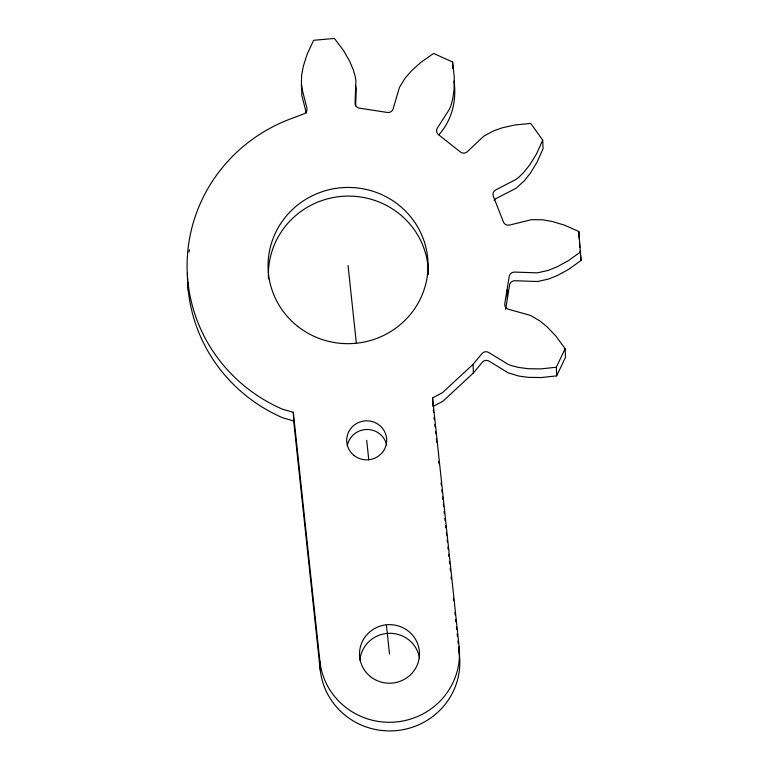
<?xml version="1.0" encoding="UTF-8"?>
<svg xmlns="http://www.w3.org/2000/svg" width="769" height="769" viewBox="0 0 769 769"><rect width="100%" height="100%" fill="white"/><g stroke="black" fill="none" stroke-linecap="round" stroke-linejoin="round"><path stroke-width="1.15" d="M355.624 105.786L356.249 89.492L355.624 85.426M301.852 85.34L301.746 95.135L306.37 113.206M505.618 309.282L509.482 285.635A5.229 5.114 -2.3 0 1 514.922 280.733L537.579 281.512L548.499 279.08L557.583 275.427L568.589 269.4L581.037 260.48L578.836 231.498L564.446 225.154L552.402 221.51L542.751 219.809L531.562 219.665L509.559 225.057A5.229 5.114 -2.3 0 1 503.195 221.385L493.554 196.806A5.229 5.114 -2.3 0 1 495.774 189.905L515.807 179.523L519.104 176.957L524.025 172.083L530.033 164.499L536.493 153.906L542.712 140.112L530.706 123.434L514.98 124.972L502.666 127.692L493.429 130.932L483.643 136.267L467.341 151.685A5.229 5.114 -2.3 0 1 459.939 151.608L438.993 135.056A5.229 5.114 -2.3 0 1 437.388 128L449.432 109.236L450.98 105.411L452.758 98.788L454.075 89.291L454.248 76.977L452.585 62.01L433.629 53.446L420.778 62.452L411.502 70.815L405.148 78.13L399.399 87.522L393.161 108.814A5.229 5.114 -2.3 0 1 386.701 112.361L360.065 108.266A5.229 5.114 -2.3 0 1 355.057 102.959L355.903 80.841L355.278 76.775L353.423 70.181L349.712 61.318L343.551 50.581L334.448 38.45L313.617 40.296L307.1 54.359L303.342 66.124L301.573 75.554L301.4 86.484L306.889 107.948A5.229 5.114 -2.3 0 1 303.111 114.168L290.519 118.897A160.961 157.145 -2.3 0 0 187.155 261.595A160.961 157.145 -2.3 0 0 282.454 409.185L293.316 412.319L319.866 661.148L320.212 669.799A70.008 68.345 -2.3 0 0 397.092 730.55A70.008 68.345 -2.3 0 0 459.458 655.371L459.112 646.719L432.572 397.9L442.54 392.603L473.05 364.343L481.548 354.096A5.229 5.114 -2.3 0 1 488.767 352.51L507.963 364.246L511.875 365.736L518.662 367.457L528.38 368.736L541.001 368.88L556.323 367.226L565.138 348.693L555.939 336.168L547.384 327.133L539.905 320.942L530.302 315.348L508.511 309.292A5.229 5.114 -2.3 0 1 504.887 302.996L509.126 276.984A5.229 5.114 -2.3 0 1 514.576 272.082L537.233 272.86L548.153 270.428L557.237 266.776L568.243 260.749L580.691 251.828M432.918 406.551L442.886 401.255L473.396 372.994L481.894 362.747A5.229 5.114 -2.3 0 1 489.113 361.161L508.319 372.888L519.008 376.108L528.726 377.387L541.347 377.531L556.669 375.878L565.484 357.345L565.138 348.693M439.003 134.681C452.307 119.493 456.575 100.71 454.085 81.024M320.212 669.799L293.671 420.97L282.8 417.836A160.961 157.145 -2.3 0 1 187.732 283.799M433.303 410.127L433.553 412.501M434.062 417.269L434.312 419.643M434.821 424.411L435.071 426.795M435.581 431.553L435.84 433.937M436.35 438.695L436.725 442.271M438.763 461.313L439.012 463.697M441.05 482.749L441.3 485.124M441.81 489.891L442.06 492.266M442.569 497.034L442.829 499.417M443.329 504.176L443.588 506.56M444.098 511.318L444.347 513.702M444.857 518.46L445.107 520.844M445.616 525.602L445.876 527.986M446.376 532.744L446.635 535.128M447.145 539.896L447.395 542.27M447.904 547.038L448.154 549.412M448.663 554.18L448.923 556.564M449.432 561.322L449.682 563.706M450.192 568.464L450.442 570.848M451.076 576.798L451.336 579.182M453.364 598.224L453.623 600.608M454.892 612.518L455.142 614.892M455.652 619.66L455.902 622.034M456.411 626.802L456.671 629.186M457.18 633.944L457.43 636.328M457.94 641.086L458.189 643.47M458.699 648.229L459.458 655.371M348.059 265.555L356.345 343.234M366.698 440.329L368.774 459.747M386.384 624.803L389.489 653.929M579.403 242.543L579.836 247.33M580.162 250.915L581.037 260.48M578.836 231.498L579.144 239.072M556.323 367.226L556.669 375.878M542.712 140.112L543.058 148.763L536.839 162.557L530.379 173.15L524.381 180.734L516.153 188.174L496.12 198.556A5.229 5.114 -2.3 0 0 494.121 200.353M507.011 289.99L507.357 298.641M473.05 364.343L473.396 372.994M452.585 62.01L452.845 68.499M432.572 397.9L432.87 405.474M293.316 412.319L293.671 420.97M187.963 282.136L188.309 290.788M459.112 646.719A70.008 68.345 -2.3 0 1 396.737 721.899A70.008 68.345 -2.3 0 1 319.866 661.148M187.559 280.281A160.961 157.145 -2.3 0 1 187.453 273.206M189.097 252.078A160.961 157.145 -2.3 0 1 189.453 249.771M359.94 660.196A30.001 29.289 -2.3 0 1 388.979 633.31A30.001 29.289 -2.3 0 1 419.538 658.418M268.535 278.878A80.005 78.111 -2.3 0 1 341.945 196.364A80.005 78.111 -2.3 0 1 427.977 265.968M428.093 267.151A80.005 78.111 -2.3 0 1 428.4 274.36M347.3 445.943A20.004 19.523 -2.3 0 1 386.615 444.905M297.651 326.306A80.005 78.111 -2.3 0 0 427.064 277.705A80.005 78.111 -2.3 0 0 319.462 192.663A80.005 78.111 -2.3 0 0 297.651 326.306M354.096 455.517A20.004 19.523 -2.3 0 0 386.451 443.367A20.004 19.523 -2.3 0 0 359.556 422.104A20.004 19.523 -2.3 0 0 354.096 455.517M370.591 676.71A30.001 29.289 -2.3 0 0 419.115 658.485A30.001 29.289 -2.3 0 0 378.761 626.6A30.001 29.289 -2.3 0 0 370.591 676.71"/></g></svg>
